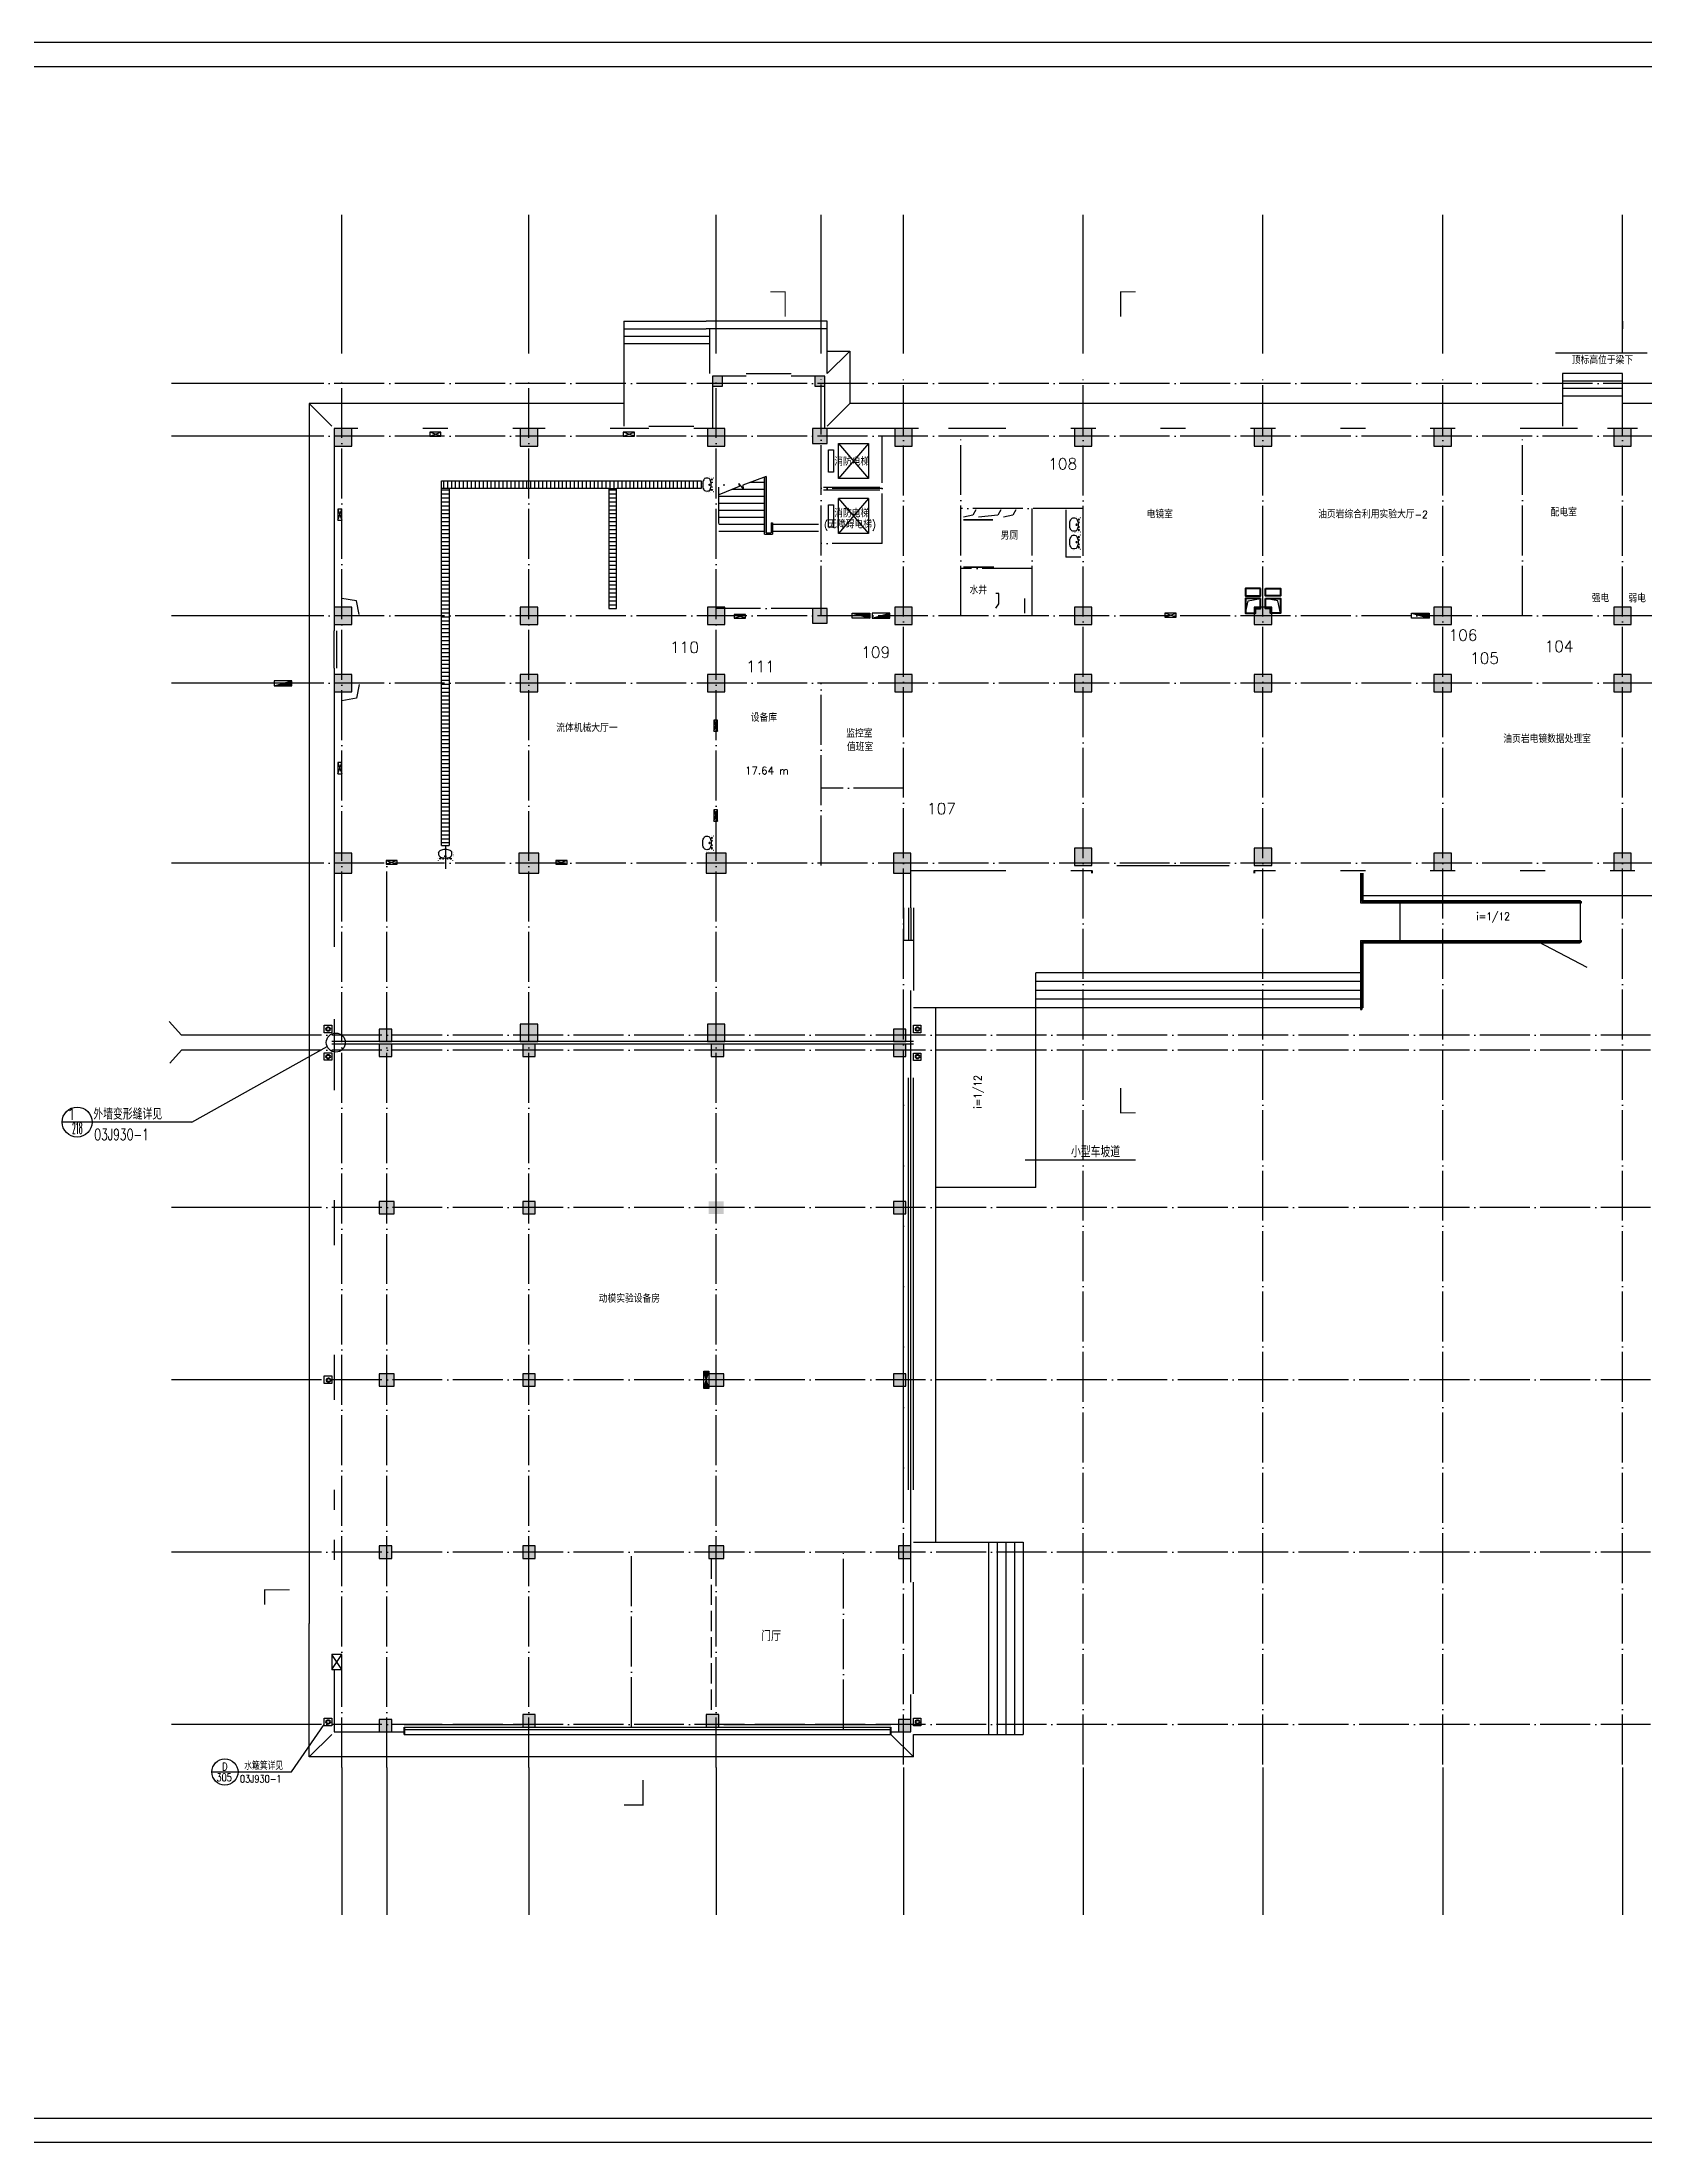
# Model space of a CAD drawing. Extents: x 356363 to 889308, y -1213508 to 149044.
# Drawn here: x 411739 to 475907, y -41876 to 42224 of the extents above; entities that cross this region are included whole.
import ezdxf
from ezdxf.enums import TextEntityAlignment as Align

# ---------------------------------------------------------------- set-up
doc = ezdxf.new("R2010")
doc.units = 0
doc.header["$LTSCALE"] = 1000
doc.header["$MEASUREMENT"] = 0
doc.linetypes.add('DASH', pattern=[0.35, 0.25, -0.1])
doc.linetypes.add('DOTE', pattern=[2.42, 2, -0.2, 0.02, -0.2])
doc.layers.get('0').update_dxf_attribs({"linetype": 'CONTINUOUS'})
for name, color, linetype in [('AXIS', 3, 'CONTINUOUS'), ('COLUMN', 7, 'CONTINUOUS'), ('DIM_SYMB', 3, 'CONTINUOUS'), ('DOTE', 1, 'CONTINUOUS'), ('EQUIP_消防', 7, 'CONTINUOUS'), ('JIAJU', 3, 'CONTINUOUS'), ('PUB_DIM', 3, 'CONTINUOUS'), ('PUB_TEXT', 7, 'CONTINUOUS'), ('STAIR', 2, 'CONTINUOUS'), ('WINDOW', 2, 'CONTINUOUS'), ('保温', 2, 'CONTINUOUS'), ('填充', 9, 'CONTINUOUS'), ('文字', 7, 'CONTINUOUS'), ('柱子', 7, 'CONTINUOUS'), ('洞口', 6, 'CONTINUOUS'), ('电洞', 32, 'CONTINUOUS')]:
    doc.layers.add(name, color=color, linetype=linetype)
doc.layers.add('WALL', color=4, linetype='CONTINUOUS', lineweight=40)
doc.styles.get("Standard").update_dxf_attribs({"font": 'romans.shx', "height": 450, "bigfont": 'z.shx'})
doc.styles.add('Z', font='romans', dxfattribs={"width": 0.8, "bigfont": 'z'})
pattern_1 = [(180, (0, 0), (-1e-14, -158.75), [])]

# ---------------------------------------------------------------- blocks, each defined once
blk = doc.blocks.new('tk0')
at = {"color": 243}
for p, q in [((0, 84100), (118900, 84100)), ((0, 0), (118900, 0)), ((34800, 0), (118900, 0)), ((44600, 0), (118900, 0)), ((59500, 0), (118900, 0))]:
    blk.add_line(p, q, dxfattribs=at)
at = {"color": 244}
for p, q in [((117900, 83100), (2500, 83100)), ((2500, 950), (117900, 950)), ((37300, 950), (117900, 950)), ((47100, 950), (117900, 950)), ((62000, 950), (117900, 950))]:
    blk.add_line(p, q, dxfattribs=at)
blk = doc.blocks.new('M_E11')
for p, q in [((-280, -10), (-280, 0)), ((280, 0), (280, -10)), ((-251, -189), (-251, -186)), ((-248, -183), (-250, -185))]:
    blk.add_line(p, q)
at = {"const_width": 1.5}
for points in [[(-280, 0), (280, 0)], [(-326, -200), (-280, -5)], [(326, -204), (280, -5)]]:
    blk.add_lwpolyline(points, dxfattribs=at)
for points in [[(-326, -200, 0.008223), (-326, -204, 0.149285)], [(-326, -266, 0.149285), (-304, -337, 0.107079), (-231, -408, 0.075625), (-131, -450, 0.062436), (-1, -467, 0.062436), (130, -452, 0.075625), (230, -410, 0.107079), (304, -339, 0.149285), (326, -268, 0.005205), (326, -266, 0.086596)]]:
    blk.add_lwpolyline(points, format="xyb", dxfattribs=at)
at = {"const_width": 1.5, "flags": 128}
for points in [[(-326, -204), (-326, -268)], [(326, -204), (326, -268)]]:
    blk.add_lwpolyline(points, dxfattribs=at)
at = {"flags": 128}
for points in [[(-253, -188, 0.172546), (-250, -358, 0.726395)], [(253, -188, -0.172546), (250, -358, -0.726395)]]:
    blk.add_lwpolyline(points, format="xyb", dxfattribs=at)
for points in [[(253, -188, 0.098208), (193, -141, 0.066287), (110, -111, 0.052428), (0, -100, 0.052428), (-110, -111, 0.066287), (-193, -141, 0.093876), (-251, -186, 0.171377)], [(-250, -358, 0.091341), (-193, -401, 0.066287), (-110, -431, 0.052428), (0, -442, 0.052428), (110, -431, 0.066287), (193, -401, 0.091756), (250, -358, 0.171377)]]:
    blk.add_lwpolyline(points, format="xyb")
for centre, radius in [((-210, -75), 24), ((-210, -75), 24), ((-210, -75), 24), ((-90, -65), 10), ((0, -170), 25), ((0, -170), 15), ((90, -65), 10), ((210, -75), 24)]:
    blk.add_circle(centre, radius)
blk.add_arc((-250, -186), 1, 131.32236, 180)
at = {"width": 0.8, "flags": 9}
for tag in ['XSIZE', 'YSIZE']:
    blk.add_attdef(tag, (0, 0), '', height=0.5, dxfattribs=at)
blk = doc.blocks.new('$TwtSys$00000434')
for p, q in [((-0.5, 0.5), (-0.5, -0.5)), ((-0.5, -0.5), (0.5, 0.5)), ((0.5, 0.5), (-0.5, 0.5)), ((0.5, -0.5), (0.5, 0.5)), ((-0.5, -0.5), (0.5, -0.5))]:
    blk.add_line(p, q)
blk.add_solid([(0.5, -0.5), (0.5, 0.5), (-0.5, -0.5)])
blk = doc.blocks.new('dfsfsfhh')
at = {"layer": '电洞'}
for p, q in [((-225, 0), (225, 150)), ((225, 0), (-225, 150))]:
    blk.add_line(p, q, dxfattribs=at)
blk.add_lwpolyline([(-225, 0), (225, 0), (225, 150), (-225, 150)], close=True, dxfattribs=at)
blk = doc.blocks.new('gdfjj')
for points in [[(100, 350), (-100, 350), (0, 0)], [(-100, -350), (100, -350), (0, 0)]]:
    blk.add_hatch(color=256).paths.add_polyline_path(points)
for p, q in [((-100, 350), (100, 350)), ((-100, -350), (-100, 350)), ((100, -350), (-100, 350)), ((-100, -350), (100, 350)), ((100, 350), (100, -350)), ((100, -350), (-100, -350))]:
    blk.add_line(p, q)

msp = doc.modelspace()

# ---------------------------------------------------------------- hatches: boundary and pattern name
at = {"layer": 'JIAJU'}
h = msp.add_hatch(dxfattribs=at)
h.set_pattern_fill('ANSI31', color=256, scale=100, angle=45, style=0)
h.set_pattern_definition([(90, (0, 0), (-158.75, 1e-14), [])])
h.paths.add_polyline_path([(438145, 24644), (431245, 24644), (431245, 24344), (434445, 24344), (434745, 24344), (438145, 24344)])
h.paths.add_polyline_path([(431245, 24644), (427745, 24644), (427745, 24344), (428045, 24344), (431245, 24344)])
h = msp.add_hatch(dxfattribs=at)
h.set_pattern_fill('ANSI31', color=256, scale=100, angle=135, style=0)
h.set_pattern_definition(pattern_1)
h.paths.add_polyline_path([(428045, 19244), (427745, 19244), (427745, 16544), (428045, 16544)])
h.paths.add_polyline_path([(428045, 16544), (427745, 16544), (427745, 10044), (428045, 10044)])
h.paths.add_polyline_path([(428045, 24344), (427745, 24344), (427745, 19244), (428045, 19244)])
h = msp.add_hatch(dxfattribs=at)
h.set_pattern_fill('ANSI31', color=256, scale=100, angle=135, style=0)
h.set_pattern_definition(pattern_1)
h.paths.add_polyline_path([(434745, 24344), (434445, 24344), (434445, 19544), (434745, 19544)])
at = {"layer": '填充'}
h = msp.add_hatch(color=256, dxfattribs=at)
h.paths.add_polyline_path([(439045, -18506), (439045, -18006), (438445, -18006), (438445, -18506)])
h.paths.add_polyline_path([(439145, 8944), (439145, 9744), (438345, 9744), (438345, 8944)])
h.paths.add_polyline_path([(425745, -18506), (425745, -18006), (425245, -18006), (425245, -18506)])
h.paths.add_polyline_path([(431495, -18506), (431495, -18006), (430995, -18006), (430995, -18506)])
h.paths.add_polyline_path([(446545, -18506), (446545, -18006), (446045, -18006), (446045, -18506)])
h.paths.add_polyline_path([(425845, -11606), (425845, -11106), (425245, -11106), (425245, -11606)])
h.paths.add_polyline_path([(431495, -11606), (431495, -11106), (430995, -11106), (430995, -11606)])
h.paths.add_polyline_path([(439045, -11606), (439045, -11106), (438445, -11106), (438445, -11606)])
h.paths.add_polyline_path([(446345, -11606), (446345, -11106), (445845, -11106), (445845, -11606)])
h.paths.add_polyline_path([(425845, -4706), (425845, -4206), (425245, -4206), (425245, -4706)])
h.paths.add_polyline_path([(431495, -4706), (431495, -4206), (430995, -4206), (430995, -4706)])
h.paths.add_polyline_path([(439045, -4706), (439045, -4206), (438445, -4206), (438445, -4706)])
h.paths.add_polyline_path([(446345, -4706), (446345, -4206), (445845, -4206), (445845, -4706)])
h.paths.add_polyline_path([(425745, 1594), (425745, 2094), (425245, 2094), (425245, 1594)])
h.paths.add_polyline_path([(431495, 1594), (431495, 2094), (430995, 2094), (430995, 1594)])
h.paths.add_polyline_path([(439045, 1594), (439045, 2094), (438545, 2094), (438545, 1594)])
h.paths.add_polyline_path([(446345, 1594), (446345, 2094), (445845, 2094), (445845, 1594)])
h.paths.add_polyline_path([(424145, 8944), (424145, 9744), (423445, 9744), (423445, 8944)])
h.paths.add_polyline_path([(424145, 16194), (424145, 16894), (423445, 16894), (423445, 16194)])
h.paths.add_polyline_path([(424145, 18894), (424145, 19594), (423445, 19594), (423445, 18894)])
h.paths.add_polyline_path([(424145, 26044), (424145, 26744), (423445, 26744), (423445, 26044)])
h.paths.add_polyline_path([(425745, 2194), (425745, 2694), (425245, 2694), (425245, 2194)])
h.paths.add_polyline_path([(431595, 2194), (431595, 2894), (430895, 2894), (430895, 2194)])
h.paths.add_polyline_path([(431645, 8944), (431645, 9744), (430845, 9744), (430845, 8944)])
h.paths.add_polyline_path([(431595, 16194), (431595, 16894), (430895, 16894), (430895, 16194)])
h.paths.add_polyline_path([(431595, 18894), (431595, 19594), (430895, 19594), (430895, 18894)])
h.paths.add_polyline_path([(431595, 26044), (431595, 26744), (430895, 26744), (430895, 26044)])
h.paths.add_polyline_path([(439095, 2194), (439095, 2894), (438395, 2894), (438395, 2194)])
h.paths.add_polyline_path([(439095, 16194), (439095, 16894), (438395, 16894), (438395, 16194)])
h.paths.add_polyline_path([(439095, 18894), (439095, 19594), (438395, 19594), (438395, 18894)])
h.paths.add_polyline_path([(439095, 26044), (439095, 26744), (438395, 26744), (438395, 26044)])
h.paths.add_polyline_path([(438995, 28444), (438995, 28844), (438595, 28844), (438595, 28444)])
h.paths.add_polyline_path([(443195, 18944), (443195, 19544), (442595, 19544), (442595, 18944)])
h.paths.add_polyline_path([(443195, 26144), (443195, 26744), (442595, 26744), (442595, 26144)])
h.paths.add_polyline_path([(443095, 28444), (443095, 28844), (442695, 28844), (442695, 28444)])
h.paths.add_polyline_path([(446345, 2194), (446345, 2694), (445845, 2694), (445845, 2194)])
h.paths.add_polyline_path([(446545, 8944), (446545, 9744), (445845, 9744), (445845, 8944)])
h.paths.add_polyline_path([(446595, 16194), (446595, 16894), (445895, 16894), (445895, 16194)])
h.paths.add_polyline_path([(446595, 18894), (446595, 19594), (445895, 19594), (445895, 18894)])
h.paths.add_polyline_path([(446595, 26044), (446595, 26744), (445895, 26744), (445895, 26044)])
h.paths.add_polyline_path([(453795, 9244), (453795, 9944), (453095, 9944), (453095, 9244)])
h.paths.add_polyline_path([(453795, 16194), (453795, 16894), (453095, 16894), (453095, 16194)])
h.paths.add_polyline_path([(453795, 18894), (453795, 19594), (453095, 19594), (453095, 18894)])
h.paths.add_polyline_path([(453795, 26044), (453795, 26744), (453095, 26744), (453095, 26044)])
h.paths.add_polyline_path([(460995, 9244), (460995, 9944), (460295, 9944), (460295, 9244)])
h.paths.add_polyline_path([(460995, 16194), (460995, 16894), (460295, 16894), (460295, 16194)])
h.paths.add_polyline_path([(460995, 18894), (460995, 19594), (460295, 19594), (460295, 18894)])
h.paths.add_polyline_path([(460995, 26044), (460995, 26744), (460295, 26744), (460295, 26044)])
h.paths.add_polyline_path([(468195, 9044), (468195, 9744), (467495, 9744), (467495, 9044)])
h.paths.add_polyline_path([(468195, 16194), (468195, 16894), (467495, 16894), (467495, 16194)])
h.paths.add_polyline_path([(468195, 18894), (468195, 19594), (467495, 19594), (467495, 18894)])
h.paths.add_polyline_path([(468195, 26044), (468195, 26744), (467495, 26744), (467495, 26044)])
h.paths.add_polyline_path([(475395, 9044), (475395, 9744), (474695, 9744), (474695, 9044)])
h.paths.add_polyline_path([(475395, 16194), (475395, 16894), (474695, 16894), (474695, 16194)])
h.paths.add_polyline_path([(475395, 18894), (475395, 19594), (474695, 19594), (474695, 18894)])
h.paths.add_polyline_path([(475395, 26044), (475395, 26744), (474695, 26744), (474695, 26044)])
h.paths.add_polyline_path([(478345, 18944), (478345, 19544), (477745, 19544), (477745, 18944)])
h.paths.add_polyline_path([(478345, 26144), (478345, 26744), (477745, 26744), (477745, 26144)])
h.paths.add_polyline_path([(478295, 28444), (478295, 28844), (477895, 28844), (477895, 28444)])
h.paths.add_polyline_path([(482595, 9044), (482595, 9744), (481895, 9744), (481895, 9044)])
h.paths.add_polyline_path([(482595, 16194), (482595, 16894), (481895, 16894), (481895, 16194)])
h.paths.add_polyline_path([(482595, 18894), (482595, 19594), (481895, 19594), (481895, 18894)])
h.paths.add_polyline_path([(482595, 26044), (482595, 26744), (481895, 26744), (481895, 26044)])
h.paths.add_polyline_path([(482395, 28444), (482395, 28844), (481995, 28844), (481995, 28444)])
h.paths.add_polyline_path([(489795, 9044), (489795, 9744), (489095, 9744), (489095, 9044)])
h.paths.add_polyline_path([(489795, 16194), (489795, 16894), (489095, 16894), (489095, 16194)])
h.paths.add_polyline_path([(489795, 18894), (489795, 19594), (489095, 19594), (489095, 18894)])
h.paths.add_polyline_path([(489795, 26044), (489795, 26744), (489095, 26744), (489095, 26044)])
h.paths.add_polyline_path([(496945, 9044), (496945, 9744), (496245, 9744), (496245, 9044)])
h.paths.add_polyline_path([(496945, 16194), (496945, 16894), (496245, 16894), (496245, 16194)])
h.paths.add_polyline_path([(496945, 18894), (496945, 19594), (496245, 19594), (496245, 18894)])
h.paths.add_polyline_path([(496945, 26044), (496945, 26744), (496245, 26744), (496245, 26044)])
h.paths.add_polyline_path([(425745, -25456), (425745, -24956), (425245, -24956), (425245, -25456)])
h.paths.add_polyline_path([(431495, -25256), (431495, -24756), (430995, -24756), (430995, -25256)])
h.paths.add_polyline_path([(438845, -25256), (438845, -24756), (438345, -24756), (438345, -25256)])
h.paths.add_polyline_path([(446545, -25456), (446545, -24956), (446045, -24956), (446045, -25456)])

# ---------------------------------------------------------------- linework, layer by layer
for p, q in [((438345, 31044), (438345, 31044)), ((438345, 30744), (438345, 30744)), ((472367, 29777), (476027, 29777)), ((452745, 23494), (452745, 21594)), ((453345, 21594), (452745, 21594)), ((424337, 19845), (423745, 19944)), ((424445, 19294), (424337, 19845)), ((459945, 19344), (460053, 19845)), ((460053, 19845), (460545, 19944)), ((461237, 19845), (460745, 19944)), ((461345, 19344), (461237, 19845)), ((424445, 16494), (424337, 15942)), ((424337, 15942), (423745, 15844))]:
    msp.add_line(p, q)
at = {"layer": 'AXIS'}
for p, q in [((423745, 29750), (423745, 35301)), ((431245, 29750), (431245, 35301)), ((438745, 29750), (438745, 35301)), ((442945, 29750), (442945, 35301)), ((446245, 29750), (446245, 35301)), ((453445, 29750), (453445, 35301)), ((460645, 29750), (460645, 35301)), ((467845, 29750), (467845, 35301)), ((475045, 29750), (475045, 35301)), ((421392, 28544), (416931, 28544)), ((421392, 26444), (416931, 26444)), ((421392, 19244), (416931, 19244)), ((421392, 16544), (416931, 16544)), ((421392, 9344), (416931, 9344)), ((417326, 2444), (416827, 3001)), ((417326, 1844), (416863, 1328)), ((421392, 2444), (417326, 2444)), ((421392, 1844), (417326, 1844)), ((421392, -4456), (416931, -4456)), ((421392, -11356), (416931, -11356)), ((421392, -18256), (416931, -18256)), ((421392, -25156), (416931, -25156)), ((423745, -26874), (423745, -32777)), ((425545, -26874), (425545, -32777)), ((431245, -26874), (431245, -32777)), ((438745, -26874), (438745, -32777)), ((446245, -26874), (446245, -32777)), ((453445, -26874), (453445, -32777)), ((460645, -26874), (460645, -32777)), ((467845, -26874), (467845, -32777)), ((475045, -26874), (475045, -32777))]:
    msp.add_line(p, q, dxfattribs=at)
at = {"layer": 'DIM_SYMB', "const_width": 50}
for points in [[(440906, 32219), (441506, 32219), (441506, 31219)], [(455544, 32219), (454944, 32219), (454944, 31219)], [(455544, -660), (454944, -660), (454944, 340)], [(420659, -20363), (420659, -19763), (421659, -19763)], [(435814, -27383), (435814, -28383), (435056, -28383)]]:
    msp.add_lwpolyline(points, dxfattribs=at)
at = {"layer": 'DOTE', "linetype": 'DOTE'}
for p, q in [((423745, -26874), (423745, 28724)), ((431245, -26874), (431245, 28724)), ((438745, -26874), (438745, 28724)), ((442945, 19244), (442945, 28724)), ((446245, -26757), (446245, 28724)), ((453445, -26757), (453445, 28724)), ((460645, -26757), (460645, 28724)), ((467845, -26757), (467845, 28724)), ((475045, -26757), (475045, 28724)), ((500467, 28544), (421392, 28544)), ((500467, 26444), (421392, 26444)), ((445395, 22144), (445395, 26444)), ((448545, 19244), (448545, 26444)), ((471045, 19244), (471045, 26444)), ((445395, 24344), (442945, 24344)), ((453445, 23544), (448545, 23544)), ((451395, 19244), (451395, 23544)), ((445395, 22144), (442945, 22144)), ((451395, 21144), (448545, 21144)), ((442945, 19544), (438745, 19544)), ((500467, 19244), (421392, 19244)), ((500467, 16544), (421392, 16544)), ((442945, 9244), (442945, 16544)), ((446245, 12344), (442945, 12344)), ((500467, 9344), (421392, 9344)), ((425545, -26874), (425558, 9444)), ((500372, 2444), (421392, 2444)), ((500372, 1844), (421392, 1844)), ((500372, -4456), (421392, -4456)), ((500372, -11356), (421392, -11356)), ((500372, -18256), (421392, -18256)), ((435345, -25256), (435345, -18256)), ((443845, -25356), (443845, -18256)), ((500372, -25156), (421392, -25156))]:
    msp.add_line(p, q, dxfattribs=at)
at = {"layer": 'DOTE'}
for p, q in [((439025, 24494), (439088, 24494)), ((427895, 10044), (427895, 10044)), ((427895, 10044), (427895, 9114))]:
    msp.add_line(p, q, dxfattribs=at)
at = {"layer": 'JIAJU'}
for p, q in [((427745, 10044), (427745, 24644)), ((427745, 24644), (438145, 24644)), ((438145, 24644), (438145, 24344)), ((428045, 24344), (427745, 24344)), ((428045, 24344), (428045, 10044)), ((434445, 24344), (428045, 24344)), ((434445, 24344), (434445, 19544)), ((434445, 24344), (434745, 24344)), ((438145, 24344), (434745, 24344)), ((434745, 19544), (434745, 24344)), ((449820, 23094), (448645, 23094)), ((448645, 23094), (449820, 23094)), ((448645, 23094), (449820, 23094)), ((449820, 23094), (448645, 23094)), ((448645, 21194), (449870, 21194)), ((449870, 21194), (448645, 21194)), ((434445, 19544), (434745, 19544)), ((450067, 20143), (449945, 20143)), ((449945, 19548), (450067, 19730)), ((450067, 19730), (450067, 20143)), ((451111, 19344), (451111, 19942)), ((427745, 10044), (428045, 10044)), ((427745, 10044), (428045, 10044))]:
    msp.add_line(p, q, dxfattribs=at)
at = {"layer": 'PUB_DIM'}
for p, q in [((473626, 5157), (471672, 6184)), ((417742, -1030), (423157, 1999)), ((413746, -1030), (412546, -1030))]:
    msp.add_line(p, q, dxfattribs=at)
for points in [[(423045, 2847), (423345, 2847), (423345, 2547), (423045, 2547)], [(446645, 2845), (446945, 2845), (446945, 2545), (446645, 2545)], [(423045, 1743), (423345, 1743), (423345, 1443), (423045, 1443)], [(446645, 1735), (446945, 1735), (446945, 1435), (446645, 1435)], [(423045, -11198), (423345, -11198), (423345, -11498), (423045, -11498)], [(423045, -24908), (423345, -24908), (423345, -25208), (423045, -25208)], [(446645, -24908), (446945, -24908), (446945, -25208), (446645, -25208)]]:
    msp.add_lwpolyline(points, close=True, dxfattribs=at)
for points in [[(417742, -1030), (417742, -1030), (413746, -1030)], [(451113, -2540), (451113, -2540), (455541, -2540)]]:
    msp.add_lwpolyline(points, dxfattribs=at)
for centre, radius in [((423507, 2154), 382), ((413146, -1030), 600)]:
    msp.add_circle(centre, radius, dxfattribs=at)
at = {"layer": 'PUB_TEXT'}
msp.add_circle((419065, -27058), 525, dxfattribs=at)
at = {"layer": 'STAIR'}
for p, q in [((435045, 31044), (435045, 26844)), ((435045, 31044), (438345, 31044)), ((435045, 30744), (438345, 30744)), ((435045, 30444), (438495, 30444)), ((443195, 31044), (438345, 31044)), ((443195, 30744), (438345, 30744)), ((438495, 28944), (438495, 30744)), ((443195, 28944), (443195, 31044)), ((475045, 31044), (475045, 30744)), ((435045, 30144), (438495, 30144)), ((443195, 29844), (444095, 29844)), ((443195, 28944), (444095, 29844)), ((444095, 29844), (444095, 27744)), ((439945, 28944), (441745, 28944)), ((472645, 28944), (472645, 26844)), ((475045, 28944), (472645, 28944)), ((475045, 28644), (472645, 28644)), ((475045, 26844), (475045, 28944)), ((475045, 28344), (472645, 28344)), ((475045, 28044), (472645, 28044)), ((422445, 27744), (422445, -21106)), ((435045, 27744), (422445, 27744)), ((422445, 27744), (423345, 26844)), ((444095, 27744), (443195, 26844)), ((472645, 27744), (444095, 27744)), ((476895, 27744), (475045, 27744)), ((436045, 26844), (437845, 26844)), ((443645, 26144), (444845, 26144)), ((443645, 24744), (443645, 26144)), ((443645, 26144), (444845, 24744)), ((444845, 26144), (443645, 24744)), ((444845, 26144), (444845, 24744)), ((443245, 25894), (443445, 25894)), ((443245, 24994), (443245, 25894)), ((443445, 25894), (443445, 24994)), ((439662, 24420), (438845, 24090)), ((438845, 22944), (438845, 24400)), ((439826, 24346), (439646, 24546)), ((439646, 24546), (439662, 24420)), ((440745, 24818), (439810, 24480)), ((439810, 24480), (439826, 24346)), ((440091, 24594), (440685, 24594)), ((440685, 22514), (440685, 24793)), ((440745, 24818), (440745, 22574)), ((440745, 22714), (440745, 24818)), ((440745, 22574), (440745, 24818)), ((443045, 24394), (445295, 24394)), ((443445, 24994), (443245, 24994)), ((444845, 24744), (443645, 24744)), ((438845, 24034), (440685, 24034)), ((438845, 23754), (440685, 23754)), ((439399, 24314), (440685, 24314)), ((443045, 24294), (445295, 24294)), ((443245, 23694), (443445, 23694)), ((443245, 22794), (443245, 23694)), ((443445, 23694), (443445, 22794)), ((443645, 22544), (443645, 23944)), ((443645, 23944), (444845, 22544)), ((444845, 23944), (443645, 22544)), ((444845, 23944), (443645, 23944)), ((444845, 23944), (444845, 22544)), ((438845, 23474), (440685, 23474)), ((438845, 23194), (440685, 23194)), ((438845, 22914), (440685, 22914)), ((440945, 22974), (440945, 22574)), ((440945, 22974), (441005, 22974)), ((441005, 22974), (441005, 22514)), ((441005, 22914), (442845, 22914)), ((443445, 22794), (443245, 22794)), ((449029, 23269), (448645, 23194)), ((449145, 23494), (449029, 23269)), ((450029, 23269), (449245, 23194)), ((450145, 23494), (450029, 23269)), ((450629, 23269), (450245, 23194)), ((450745, 23494), (450629, 23269)), ((438845, 22634), (440685, 22634)), ((439945, 22634), (440685, 22634)), ((440685, 22514), (441005, 22514)), ((440745, 22574), (440945, 22574)), ((441005, 22634), (442845, 22634)), ((441005, 22634), (441066, 22634)), ((444845, 22544), (443645, 22544)), ((454795, 9244), (459295, 9244)), ((464545, 8944), (464545, 7744)), ((464605, 8944), (464605, 7804)), ((464645, 8944), (464645, 7844)), ((464545, 7744), (473405, 7744)), ((464605, 7804), (473405, 7804)), ((464645, 8044), (497945, 8044)), ((464645, 7844), (473345, 7844)), ((466145, 7804), (466145, 7844)), ((466145, 6244), (466145, 7744)), ((473345, 7844), (473345, 7804)), ((473345, 7744), (473345, 6244)), ((473405, 7744), (473405, 7804)), ((446645, 6244), (446645, 4244)), ((464545, 6244), (473405, 6244)), ((464545, 6244), (464545, 3484)), ((464605, 6184), (473405, 6184)), ((464605, 6184), (464605, 3484)), ((464645, 6184), (464645, 3544)), ((464645, 6144), (473345, 6144)), ((466145, 6144), (466145, 6184)), ((473345, 6184), (473345, 6144)), ((473405, 6184), (473405, 6244)), ((451545, -3656), (451545, 4944)), ((464545, 4944), (451545, 4944)), ((464545, 4594), (451545, 4594)), ((464545, 4244), (451545, 4244)), ((464645, 4944), (464605, 4944)), ((464646, 4594), (464605, 4594)), ((464646, 4244), (464605, 4244)), ((447585, 3544), (446645, 3544)), ((447545, -17856), (447545, 3544)), ((451545, 3544), (447545, 3544)), ((464545, 3544), (451505, 3544)), ((464545, 3894), (451545, 3894)), ((464545, 3484), (464605, 3484)), ((464646, 3894), (464605, 3894)), ((464645, 3544), (464605, 3544)), ((446645, 2194), (423345, 2194)), ((446645, 2094), (423345, 2094)), ((447585, -3656), (447545, -3656)), ((451545, -3656), (447545, -3656)), ((451545, -3656), (451505, -3656)), ((446645, -17856), (451045, -17856)), ((449645, -17856), (449645, -25556)), ((449995, -17856), (449995, -25556)), ((449995, -17856), (449995, -25556)), ((450345, -17856), (450345, -25556)), ((450345, -17856), (450345, -25556)), ((450695, -17856), (450695, -25556)), ((451045, -17856), (451045, -25556)), ((446645, -23926), (446645, -19456)), ((422445, -26456), (422445, -21106)), ((422445, -26456), (423345, -25556)), ((446645, -26456), (445745, -25556)), ((446645, -25556), (451045, -25556)), ((446645, -26456), (446645, -25556)), ((446645, -26456), (422445, -26456))]:
    msp.add_line(p, q, dxfattribs=at)
at = {"layer": 'WALL'}
for p, q in [((453795, 9044), (453795, 8944)), ((460295, 9044), (460295, 8944)), ((426245, -25256), (426245, -25556)), ((445745, -25556), (445745, -25256))]:
    msp.add_line(p, q, dxfattribs=at)
for points in [[(460545, 20344), (459945, 20344), (459945, 20044), (460545, 20044)], [(460745, 20344), (461345, 20344), (461345, 20044), (460745, 20044)], [(460545, 19944), (459945, 19944), (459945, 19344), (460345, 19344), (460345, 19544), (460545, 19544)], [(460745, 19944), (461345, 19944), (461345, 19344), (460945, 19344), (460945, 19544), (460745, 19544)]]:
    msp.add_lwpolyline(points, close=True, dxfattribs=at)
at = {"layer": 'WALL', "color": 2}
for centre in [(423201, 2696), (446809, 2696), (423201, 1591), (446809, 1591), (423221, -11364), (423201, -25054), (446809, -25054)]:
    msp.add_circle(centre, 75, dxfattribs=at)
at = {"layer": 'WINDOW'}
for p, q in [((423445, 17144), (423445, 18644)), ((423545, 17144), (423545, 18644)), ((423745, 17144), (423745, 18644)), ((446245, 7544), (446245, 6244)), ((446445, 7544), (446445, 6244)), ((446545, 7544), (446545, 6244)), ((446645, 7544), (446645, 6244)), ((446645, 6244), (446245, 6244)), ((446245, -4156), (446245, 744)), ((446445, -4756), (446445, 744)), ((446545, -15756), (446545, 744)), ((446645, -15756), (446645, 744)), ((446245, -11056), (446245, -4756)), ((446445, -11656), (446445, -4756)), ((446245, -15756), (446245, -11656)), ((446445, -15756), (446445, -11656)), ((426245, -25156), (430945, -25156)), ((439045, -25156), (445745, -25156)), ((426245, -25256), (445745, -25256)), ((426245, -25356), (445745, -25356)), ((426245, -25556), (445745, -25556))]:
    msp.add_line(p, q, dxfattribs=at)
at = {"layer": 'WINDOW', "linetype": 'DASH', "ltscale": 3}
for p in [(438545, -18506), (438545, -18566)]:
    msp.add_line(p, (438545, -24756), dxfattribs=at)
at = {"layer": '保温'}
for p, q in [((421734, -27058), (423045, -25156)), ((418539, -27058), (421734, -27058))]:
    msp.add_line(p, q, dxfattribs=at)
for points in [[(439945, 28844), (438595, 28844), (438595, 26744), (437845, 26744)], [(446845, 26744), (443095, 26744), (443095, 28844), (441745, 28844)], [(424395, 26744), (423445, 26744), (423445, 18644)], [(427995, 26744), (426995, 26744)], [(431895, 26744), (430595, 26744)], [(436045, 26744), (434495, 26744)], [(450345, 26744), (448045, 26744)], [(453945, 26744), (452945, 26744)], [(457545, 26744), (456545, 26744)], [(461145, 26744), (460145, 26744)], [(464745, 26744), (463745, 26744)], [(468345, 26744), (467345, 26744)], [(473245, 26744), (470945, 26744)], [(475645, 26744), (474445, 26744)], [(423445, 17144), (423445, 5994)], [(446545, 7544), (446545, 9044), (450345, 9044)], [(452945, 9044), (453795, 9044)], [(460295, 9044), (461145, 9044)], [(463745, 9044), (464745, 9044)], [(467345, 9044), (468345, 9044)], [(470945, 9044), (471945, 9044)], [(474545, 9044), (475545, 9044)], [(446545, 744), (446545, 4244)], [(423445, 3094), (423445, 244)], [(423445, -4156), (423445, -5956)], [(423445, -10356), (423445, -12156)], [(423445, -15756), (423445, -16556)], [(446545, -19456), (446545, -15756)], [(423445, -17756), (423445, -18556)], [(423445, -22956), (423445, -25456), (426245, -25456)], [(445745, -25456), (446545, -25456), (446545, -23956)]]:
    msp.add_lwpolyline(points, dxfattribs=at)
at = {"layer": '柱子'}
for points in [[(438995, 28444), (438995, 28844), (438595, 28844), (438595, 28444)], [(443095, 28444), (443095, 28844), (442695, 28844), (442695, 28444)], [(424145, 26044), (424145, 26744), (423445, 26744), (423445, 26044)], [(431595, 26044), (431595, 26744), (430895, 26744), (430895, 26044)], [(439095, 26044), (439095, 26744), (438395, 26744), (438395, 26044)], [(443195, 26144), (443195, 26744), (442595, 26744), (442595, 26144)], [(446595, 26044), (446595, 26744), (445895, 26744), (445895, 26044)], [(453795, 26044), (453795, 26744), (453095, 26744), (453095, 26044)], [(460995, 26044), (460995, 26744), (460295, 26744), (460295, 26044)], [(468195, 26044), (468195, 26744), (467495, 26744), (467495, 26044)], [(475395, 26044), (475395, 26744), (474695, 26744), (474695, 26044)], [(424145, 18894), (424145, 19594), (423445, 19594), (423445, 18894)], [(431595, 18894), (431595, 19594), (430895, 19594), (430895, 18894)], [(439095, 18894), (439095, 19594), (438395, 19594), (438395, 18894)], [(443195, 18944), (443195, 19544), (442595, 19544), (442595, 18944)], [(446595, 18894), (446595, 19594), (445895, 19594), (445895, 18894)], [(453795, 18894), (453795, 19594), (453095, 19594), (453095, 18894)], [(460995, 18894), (460995, 19594), (460295, 19594), (460295, 18894)], [(468195, 18894), (468195, 19594), (467495, 19594), (467495, 18894)], [(475395, 18894), (475395, 19594), (474695, 19594), (474695, 18894)], [(424145, 16194), (424145, 16894), (423445, 16894), (423445, 16194)], [(431595, 16194), (431595, 16894), (430895, 16894), (430895, 16194)], [(439095, 16194), (439095, 16894), (438395, 16894), (438395, 16194)], [(446595, 16194), (446595, 16894), (445895, 16894), (445895, 16194)], [(453795, 16194), (453795, 16894), (453095, 16894), (453095, 16194)], [(460995, 16194), (460995, 16894), (460295, 16894), (460295, 16194)], [(468195, 16194), (468195, 16894), (467495, 16894), (467495, 16194)], [(475395, 16194), (475395, 16894), (474695, 16894), (474695, 16194)], [(424145, 8944), (424145, 9744), (423445, 9744), (423445, 8944)], [(431645, 8944), (431645, 9744), (430845, 9744), (430845, 8944)], [(439145, 8944), (439145, 9744), (438345, 9744), (438345, 8944)], [(446545, 8944), (446545, 9744), (445845, 9744), (445845, 8944)], [(453795, 9244), (453795, 9944), (453095, 9944), (453095, 9244)], [(460995, 9244), (460995, 9944), (460295, 9944), (460295, 9244)], [(468195, 9044), (468195, 9744), (467495, 9744), (467495, 9044)], [(475395, 9044), (475395, 9744), (474695, 9744), (474695, 9044)], [(425745, 2194), (425745, 2694), (425245, 2694), (425245, 2194)], [(431595, 2194), (431595, 2894), (430895, 2894), (430895, 2194)], [(439095, 2194), (439095, 2894), (438395, 2894), (438395, 2194)], [(446345, 2194), (446345, 2694), (445845, 2694), (445845, 2194)], [(425745, 1594), (425745, 2094), (425245, 2094), (425245, 1594)], [(431495, 1594), (431495, 2094), (430995, 2094), (430995, 1594)], [(439045, 1594), (439045, 2094), (438545, 2094), (438545, 1594)], [(446345, 1594), (446345, 2094), (445845, 2094), (445845, 1594)], [(425845, -4706), (425845, -4206), (425245, -4206), (425245, -4706)], [(431495, -4706), (431495, -4206), (430995, -4206), (430995, -4706)], [(446345, -4706), (446345, -4206), (445845, -4206), (445845, -4706)], [(425845, -11606), (425845, -11106), (425245, -11106), (425245, -11606)], [(431495, -11606), (431495, -11106), (430995, -11106), (430995, -11606)], [(439045, -11606), (439045, -11106), (438445, -11106), (438445, -11606)], [(446345, -11606), (446345, -11106), (445845, -11106), (445845, -11606)], [(425745, -18506), (425745, -18006), (425245, -18006), (425245, -18506)], [(431495, -18506), (431495, -18006), (430995, -18006), (430995, -18506)], [(439045, -18506), (439045, -18006), (438445, -18006), (438445, -18506)], [(446545, -18506), (446545, -18006), (446045, -18006), (446045, -18506)], [(425745, -25456), (425745, -24956), (425245, -24956), (425245, -25456)], [(431495, -25256), (431495, -24756), (430995, -24756), (430995, -25256)], [(438845, -25256), (438845, -24756), (438345, -24756), (438345, -25256)], [(446545, -25456), (446545, -24956), (446045, -24956), (446045, -25456)]]:
    msp.add_lwpolyline(points, close=True, dxfattribs=at)
at = {"layer": '洞口'}
for p, q in [((423745, -22956), (423345, -22356)), ((423345, -22956), (423745, -22356))]:
    msp.add_line(p, q, dxfattribs=at)
msp.add_lwpolyline([(423345, -22956), (423745, -22956), (423745, -22356), (423345, -22356)], close=True, dxfattribs=at)

# ---------------------------------------------------------------- block references
msp.add_blockref('gdfjj', (438345, -11356))
at = {"layer": 'COLUMN'}
msp.add_blockref('tk0', (398541, -41876), dxfattribs=at)
at = {"layer": 'EQUIP_消防', "xscale": -700, "yscale": 200, "zscale": 700}
for p, rotation in [((444545, 19244), 180.0000000000238), ((466945, 19244), 179.9999999999643)]:
    msp.add_blockref('$TwtSys$00000434', p, dxfattribs=dict(at, rotation=rotation))
at = {"layer": 'EQUIP_消防', "xscale": 700, "yscale": 200, "zscale": 700}
for p in [(445345, 19244), (421392, 16544)]:
    msp.add_blockref('$TwtSys$00000434', p, dxfattribs=at)
at = {"layer": 'JIAJU'}
for p, rotation in [((438645, 24494), 270), ((427895, 9444), 180)]:
    msp.add_blockref('M_E11', p, dxfattribs=dict(at, rotation=rotation))
at = {"layer": 'JIAJU', "xscale": -1}
for p, rotation in [((453345, 22894), 270), ((453345, 22194), 270), ((438645, 10144, 0), 270.0000000000001)]:
    msp.add_blockref('M_E11', p, dxfattribs=dict(at, rotation=rotation))
at = {"layer": '电洞'}
for p in [(427495, 26444), (435245, 26444), (456945, 19194), (439695, 19144)]:
    msp.add_blockref('dfsfsfhh', p, dxfattribs=at)
for p, rotation in [((423595, 23294), 270), ((438645, 14844), 270), ((423595, 13143), 270), ((438645, 11244), 270), ((425745, 9444), 180), ((432545, 9444), 180)]:
    msp.add_blockref('dfsfsfhh', p, dxfattribs=dict(at, rotation=rotation))

# ---------------------------------------------------------------- texts
at = {"width": 0.9}
for s, p in [('顶标高位于梁下', (473014, 29326)), ('消防电梯', (443475, 25260)), ('配电室', (472168, 23232)), ('(无障碍电梯)', (443065, 22749)), ('消防电梯', (443469, 23192)), ('电镜室', (455983, 23153)), ('油页岩综合利用实验大厅-2', (462855, 23153)), ('男厕', (450134, 22301)), ('水井', (448891, 20115)), ('强电', (473811, 19797)), ('弱电', (475283, 19788)), ('设备库', (440129, 15007)), ('流体机械大厅一', (432336, 14596)), ('监控室', (443955, 14376)), ('油页岩电镜数据处理室', (470272, 14158)), ('值班室', (443980, 13835)), ('i=1/12', (469194, 7059)), ('动模实验设备房', (434038, -8257))]:
    msp.add_text(s, height=300, dxfattribs=at).set_placement(p)
msp.add_text('i=1/12', height=300, rotation=90, dxfattribs=at).set_placement((449368, -493))
msp.add_text('门厅', height=400).set_placement((440540, -21816))
at = {"layer": 'PUB_TEXT', "style": 'Z', "width": 0.8}
for s, p in [('D', (418952, -26992)), ('305', (418726, -27423))]:
    msp.add_text(s, height=300, dxfattribs=at).set_placement(p)
at = {"layer": 'STAIR', "attachment_point": 1}
for s, insert, char_height, width in [('{\\C1;108}', (452044, 25556), 450, 1884.92), ('{\\C1;106}', (468077, 18697), 450, 1884.92), ('{\\C1;110}', (436896, 18207), 450, 1884.92), ('{\\C1;109}', (444554, 18011), 450, 1884.92), ('{\\C1;105}', (468940, 17774), 450, 1884.92), ('{\\C1;104}', (471925, 18245), 450, 1884.92), ('{\\C1;111}', (439941, 17438), 450, 1884.92), ('17.64 m', (439901, 13196), 300, 1836.24), ('{\\C1;107}', (447188, 11747), 450, 1884.92)]:
    msp.add_mtext(s, dxfattribs=dict(at, insert=insert, char_height=char_height, width=width))
at = {"layer": '文字', "style": 'Z'}
for s, height, width, p in [('外墙变形缝详见', 450, 0.7, (413796, -932)), ('03J930-1', 450, 0.7, (413834, -1754)), ('小型车坡道', 450, 0.7, (452954, -2442)), ('水簸箕详见', 300, 0.8, (419840, -26968)), ('03J930-1', 300, 0.8, (419668, -27483))]:
    msp.add_text(s, height=height, dxfattribs=dict(at, width=width)).set_placement(p)
for tag, width, p, p2 in [('1', 1.730909, (412724, -942), (413132, -942)), ('218', 0.334035, (412948, -1496), (413356, -1496))]:
    msp.add_attdef(tag, text='23', height=450, dxfattribs=dict(at, width=width)).set_placement(p, p2, align=Align.FIT)

doc.saveas('drawing.dxf')
